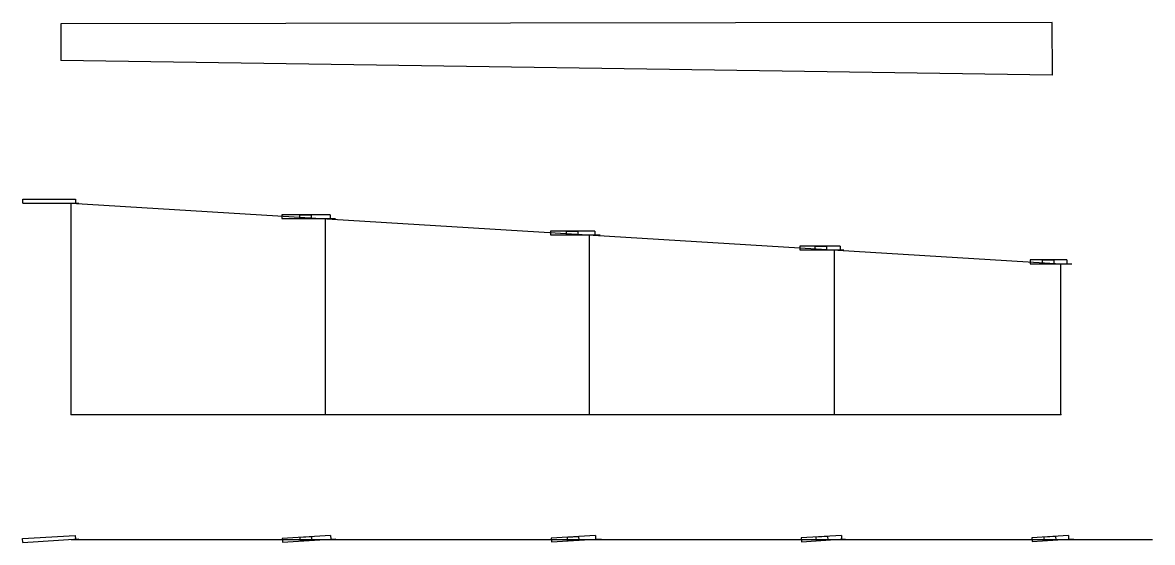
# Model space of a CAD drawing. Header units: millimetres. Extents: x -6564 to 404, y -3346 to 414.
# Drawn here: x -4120 to -3521, y -1536 to -1261 of the extents above; entities that cross this region are included whole.
import ezdxf

# ---------------------------------------------------------------- set-up
doc = ezdxf.new("R2010")
doc.units = ezdxf.units.MM
doc.layers.add('10', color=7, linetype='Continuous')
doc.layers.add('11', color=80, linetype='Continuous')

msp = doc.modelspace()

# ---------------------------------------------------------------- linework, layer by layer
for p, q in [((-4100.1049, -1261.4934), (-4099.9942, -1280.8241)), ((-3573.949, -1288.6593), (-3574.1085, -1260.8055)), ((-3573.949, -1288.6593), (-4099.9942, -1280.8241)), ((-4094.6035, -1534.8476), (-3521.006, -1534.8476))]:
    msp.add_line(p, q)
at = {"color": 7, "linetype": 'Continuous', "lineweight": 25, "flags": 128}
msp.add_lwpolyline([(-3574.1085, -1260.8055), (-3742.1588, -1261.0143), (-4100.0997, -1261.4933)], dxfattribs=at)
at = {"layer": '10'}
for p in [(-4094.6035, -1468.6451), (-3959.6035, -1468.6451), (-3819.6035, -1468.6451), (-3689.6035, -1468.6451), (-3569.6035, -1468.6451)]:
    msp.add_point(p, dxfattribs=at)
at = {"layer": '11'}
for p, q in [((-4120.2427, -1356.4666), (-4120.2427, -1354.4666)), ((-4120.2427, -1354.4666), (-4092.3342, -1354.4666)), ((-4120.2427, -1356.4666), (-4090.4272, -1356.4666)), ((-4094.6035, -1468.6451), (-4094.6035, -1356.4666)), ((-4094.6035, -1356.4666), (-3569.6035, -1388.669)), ((-4092.3342, -1354.4666), (-4092.3342, -1356.4666)), ((-3957.1037, -1362.7472), (-3982.8286, -1362.7472)), ((-3982.8286, -1362.7472), (-3982.8286, -1364.7472)), ((-3982.8286, -1364.7472), (-3954.423, -1364.7472)), ((-3959.6035, -1468.6451), (-3959.6035, -1364.7472)), ((-3957.1037, -1362.7472), (-3957.1037, -1364.7472)), ((-3816.8596, -1371.3345), (-3840.3139, -1371.3345)), ((-3840.3139, -1371.3345), (-3840.3139, -1373.3345)), ((-3816.8596, -1371.3345), (-3816.8596, -1373.3345)), ((-3840.3139, -1373.3345), (-3813.8583, -1373.3345)), ((-3819.6035, -1468.6451), (-3819.6035, -1373.3345)), ((-3686.6278, -1379.3085), (-3707.9748, -1379.3085)), ((-3707.9748, -1379.3085), (-3707.9748, -1381.3085)), ((-3707.9748, -1381.3085), (-3684.6693, -1381.3085)), ((-3689.6035, -1468.6451), (-3689.6035, -1381.3085)), ((-3686.6278, -1379.3085), (-3686.6278, -1381.3085)), ((-3566.4074, -1386.669), (-3585.8074, -1386.669)), ((-3585.8074, -1386.669), (-3585.8074, -1388.669)), ((-3585.8074, -1388.669), (-3563.771, -1388.669)), ((-3569.6035, -1468.6451), (-3569.6035, -1388.669)), ((-3566.4074, -1386.669), (-3566.4074, -1388.669)), ((-4094.6035, -1468.6451), (-3569.6035, -1468.6451)), ((-4120.317, -1534.4169), (-4092.4606, -1532.7128)), ((-4092.4606, -1532.7128), (-4092.3385, -1534.7091)), ((-3956.9768, -1532.7209), (-3982.6537, -1534.2916)), ((-3956.9768, -1532.7209), (-3956.8547, -1534.7171)), ((-3816.47, -1532.7289), (-3839.8805, -1534.161)), ((-3839.8805, -1534.161), (-3839.7584, -1536.1573)), ((-3816.47, -1532.7289), (-3816.3479, -1534.7252)), ((-3685.9943, -1532.7361), (-3707.3015, -1534.0395)), ((-3707.3015, -1534.0395), (-3707.1794, -1536.0358)), ((-3685.9943, -1532.7361), (-3685.8722, -1534.7324)), ((-3565.5488, -1532.7423), (-3584.9126, -1533.9269)), ((-3584.9126, -1533.9269), (-3584.7905, -1535.9231)), ((-3565.5488, -1532.7423), (-3565.4267, -1534.7386)), ((-4120.1949, -1536.4131), (-4120.317, -1534.4169)), ((-4120.1949, -1536.4131), (-4090.435, -1534.5926)), ((-4094.6035, -1534.8476), (-3568.6168, -1534.9337)), ((-3982.6537, -1534.2916), (-3982.5316, -1536.2879)), ((-3982.5316, -1536.2879), (-3954.1789, -1534.5535)), ((-3839.7584, -1536.1573), (-3813.3522, -1534.5419)), ((-3707.1794, -1536.0358), (-3683.9173, -1534.6128)), ((-3584.7905, -1535.9231), (-3562.7952, -1534.5776))]:
    msp.add_line(p, q, dxfattribs=at)
for points in [[(-3973.2582, -1364.7472), (-3973.2582, -1362.7472), (-3967.2582, -1362.7472), (-3967.2582, -1364.7472)], [(-3831.7588, -1373.3345), (-3831.7588, -1371.3345), (-3825.7588, -1371.3345), (-3825.7588, -1373.3345)], [(-3699.9368, -1381.3085), (-3699.9368, -1379.3085), (-3693.9368, -1379.3085), (-3693.9368, -1381.3085)], [(-3579.2887, -1388.669), (-3579.2887, -1386.669), (-3573.2887, -1386.669), (-3573.2887, -1388.669)], [(-3972.979, -1535.7035), (-3973.1011, -1533.7072), (-3967.1123, -1533.3409), (-3966.9902, -1535.3372)], [(-3831.2192, -1535.6349), (-3831.3414, -1533.6387), (-3825.3526, -1533.2723), (-3825.2304, -1535.2686)], [(-3699.1564, -1535.545), (-3699.2785, -1533.5487), (-3693.2897, -1533.1824), (-3693.1676, -1535.1786)], [(-3578.284, -1535.5251), (-3578.4061, -1533.5288), (-3572.4173, -1533.1625), (-3572.2952, -1535.1588)]]:
    msp.add_lwpolyline(points, close=True, dxfattribs=at)

doc.saveas('drawing.dxf')
